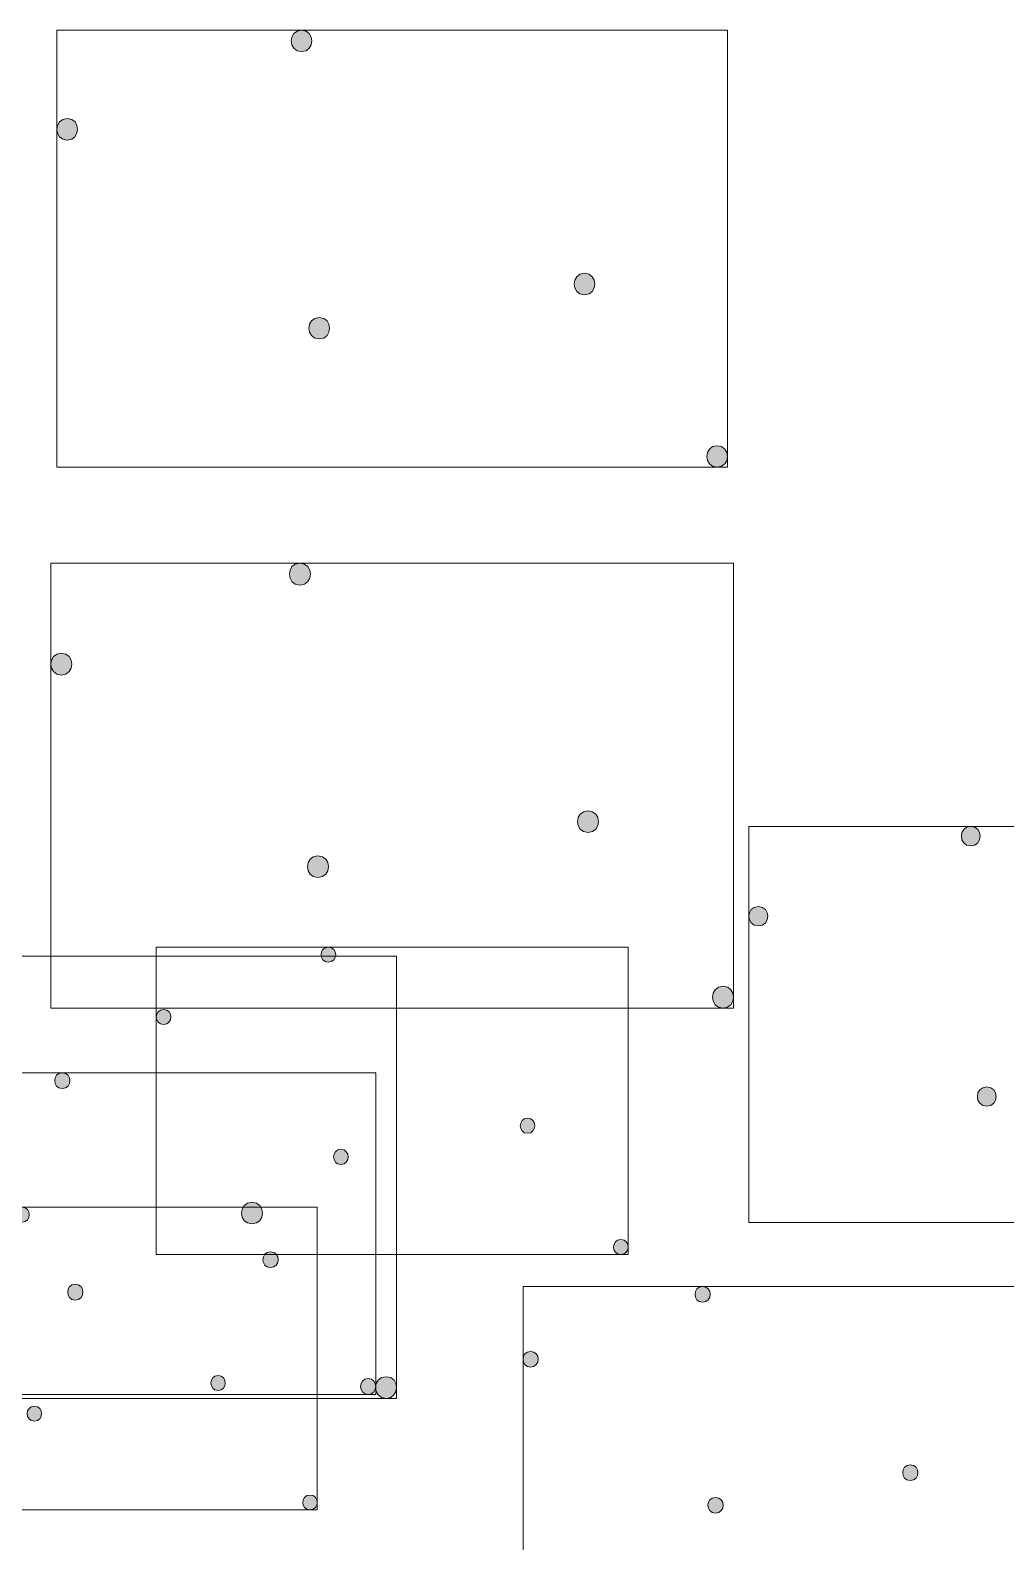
# Model space of a CAD drawing. Header units: inches. Extents: x -261 to 1116, y -954 to 202.
# Drawn here: x 347.2 to 619.3, y -219.6 to 202.1 of the extents above; entities that cross this region are included whole.
import ezdxf

# ---------------------------------------------------------------- set-up
doc = ezdxf.new("R2010")
doc.units = ezdxf.units.IN
doc.header["$MEASUREMENT"] = 0
doc.layers.add('Layer 1', color=7, linetype='Continuous')

# ---------------------------------------------------------------- blocks, each defined once
blk = doc.blocks.new('block 22')
at = {"layer": 'Layer 1', "true_color": 0x231f20}
h = blk.add_hatch(color=250, dxfattribs=at)
h.dxf.hatch_style = 2
edge = h.paths.add_edge_path()
edge.add_spline(control_points=[(592.72, -202.58), (595.55, -202.58), (595.55, -198.19), (592.72, -198.19), (589.9, -198.19), (589.89, -202.58), (592.72, -202.58), (592.72, -202.58), (592.72, -202.58), (592.72, -202.58)], knot_values=[0, 0, 0, 0, 1, 1, 1, 2, 2, 2, 3, 3, 3, 3], degree=3, periodic=1)
at = {"layer": 'Layer 1', "lineweight": 0}
blk.add_open_spline([(592.72, -202.58), (595.55, -202.58), (595.55, -198.19), (592.72, -198.19), (589.9, -198.19), (589.89, -202.58), (592.72, -202.58), (592.72, -202.58), (592.72, -202.58), (592.72, -202.58)], degree=3, knots=[0, 0, 0, 0, 1, 1, 1, 2, 2, 2, 3, 3, 3, 3], dxfattribs=at)
blk = doc.blocks.new('block 24')
at = {"layer": 'Layer 1', "true_color": 0x231f20}
h = blk.add_hatch(color=250, dxfattribs=at)
h.dxf.hatch_style = 2
edge = h.paths.add_edge_path()
edge.add_spline(control_points=[(538.4, -211.64), (541.23, -211.64), (541.23, -207.25), (538.4, -207.25), (535.58, -207.25), (535.57, -211.64), (538.4, -211.64), (538.4, -211.64), (538.4, -211.64), (538.4, -211.64)], knot_values=[0, 0, 0, 0, 1, 1, 1, 2, 2, 2, 3, 3, 3, 3], degree=3, periodic=1)
at = {"layer": 'Layer 1', "lineweight": 0}
blk.add_open_spline([(538.4, -211.64), (541.23, -211.64), (541.23, -207.25), (538.4, -207.25), (535.58, -207.25), (535.57, -211.64), (538.4, -211.64), (538.4, -211.64), (538.4, -211.64), (538.4, -211.64)], degree=3, knots=[0, 0, 0, 0, 1, 1, 1, 2, 2, 2, 3, 3, 3, 3], dxfattribs=at)
blk = doc.blocks.new('block 25')
at = {"layer": 'Layer 1', "true_color": 0x231f20}
h = blk.add_hatch(color=250, dxfattribs=at)
h.dxf.hatch_style = 2
edge = h.paths.add_edge_path()
edge.add_spline(control_points=[(534.78, -152.79), (537.61, -152.79), (537.61, -148.4), (534.78, -148.4), (531.96, -148.4), (531.95, -152.79), (534.78, -152.79), (534.78, -152.79), (534.78, -152.79), (534.78, -152.79)], knot_values=[0, 0, 0, 0, 1, 1, 1, 2, 2, 2, 3, 3, 3, 3], degree=3, periodic=1)
at = {"layer": 'Layer 1', "lineweight": 0}
blk.add_open_spline([(534.78, -152.79), (537.61, -152.79), (537.61, -148.4), (534.78, -148.4), (531.96, -148.4), (531.95, -152.79), (534.78, -152.79), (534.78, -152.79), (534.78, -152.79), (534.78, -152.79)], degree=3, knots=[0, 0, 0, 0, 1, 1, 1, 2, 2, 2, 3, 3, 3, 3], dxfattribs=at)
blk = doc.blocks.new('block 26')
at = {"layer": 'Layer 1', "true_color": 0x231f20}
h = blk.add_hatch(color=250, dxfattribs=at)
h.dxf.hatch_style = 2
edge = h.paths.add_edge_path()
edge.add_spline(control_points=[(486.8, -170.9), (489.62, -170.9), (489.63, -166.51), (486.8, -166.51), (483.97, -166.51), (483.97, -170.9), (486.8, -170.9), (486.8, -170.9), (486.8, -170.9), (486.8, -170.9)], knot_values=[0, 0, 0, 0, 1, 1, 1, 2, 2, 2, 3, 3, 3, 3], degree=3, periodic=1)
at = {"layer": 'Layer 1', "lineweight": 0}
blk.add_open_spline([(486.8, -170.9), (489.62, -170.9), (489.63, -166.51), (486.8, -166.51), (483.97, -166.51), (483.97, -170.9), (486.8, -170.9), (486.8, -170.9), (486.8, -170.9), (486.8, -170.9)], degree=3, knots=[0, 0, 0, 0, 1, 1, 1, 2, 2, 2, 3, 3, 3, 3], dxfattribs=at)
blk = doc.blocks.new('block 40')
at = {"layer": 'Layer 1', "true_color": 0x231f20}
h = blk.add_hatch(color=250, dxfattribs=at)
h.dxf.hatch_style = 2
edge = h.paths.add_edge_path()
edge.add_spline(control_points=[(399.63, -177.43), (402.3, -177.43), (402.3, -173.28), (399.63, -173.28), (396.97, -173.28), (396.96, -177.43), (399.63, -177.43), (399.63, -177.43), (399.63, -177.43), (399.63, -177.43)], knot_values=[0, 0, 0, 0, 1, 1, 1, 2, 2, 2, 3, 3, 3, 3], degree=3, periodic=1)
at = {"layer": 'Layer 1', "lineweight": 0}
blk.add_open_spline([(399.63, -177.43), (402.3, -177.43), (402.3, -173.28), (399.63, -173.28), (396.97, -173.28), (396.96, -177.43), (399.63, -177.43), (399.63, -177.43), (399.63, -177.43), (399.63, -177.43)], degree=3, knots=[0, 0, 0, 0, 1, 1, 1, 2, 2, 2, 3, 3, 3, 3], dxfattribs=at)
blk = doc.blocks.new('block 41')
at = {"layer": 'Layer 1', "true_color": 0x231f20}
h = blk.add_hatch(color=250, dxfattribs=at)
h.dxf.hatch_style = 2
edge = h.paths.add_edge_path()
edge.add_spline(control_points=[(425.26, -210.74), (427.92, -210.74), (427.93, -206.6), (425.26, -206.6), (422.59, -206.6), (422.59, -210.74), (425.26, -210.74), (425.26, -210.74), (425.26, -210.74), (425.26, -210.74)], knot_values=[0, 0, 0, 0, 1, 1, 1, 2, 2, 2, 3, 3, 3, 3], degree=3, periodic=1)
at = {"layer": 'Layer 1', "lineweight": 0}
blk.add_open_spline([(425.26, -210.74), (427.92, -210.74), (427.93, -206.6), (425.26, -206.6), (422.59, -206.6), (422.59, -210.74), (425.26, -210.74), (425.26, -210.74), (425.26, -210.74), (425.26, -210.74)], degree=3, knots=[0, 0, 0, 0, 1, 1, 1, 2, 2, 2, 3, 3, 3, 3], dxfattribs=at)
blk = doc.blocks.new('block 42')
at = {"layer": 'Layer 1', "true_color": 0x231f20}
h = blk.add_hatch(color=250, dxfattribs=at)
h.dxf.hatch_style = 2
edge = h.paths.add_edge_path()
edge.add_spline(control_points=[(348.38, -185.97), (351.04, -185.97), (351.05, -181.83), (348.38, -181.83), (345.71, -181.83), (345.71, -185.97), (348.38, -185.97), (348.38, -185.97), (348.38, -185.97), (348.38, -185.97)], knot_values=[0, 0, 0, 0, 1, 1, 1, 2, 2, 2, 3, 3, 3, 3], degree=3, periodic=1)
at = {"layer": 'Layer 1', "lineweight": 0}
blk.add_open_spline([(348.38, -185.97), (351.04, -185.97), (351.05, -181.83), (348.38, -181.83), (345.71, -181.83), (345.71, -185.97), (348.38, -185.97), (348.38, -185.97), (348.38, -185.97), (348.38, -185.97)], degree=3, knots=[0, 0, 0, 0, 1, 1, 1, 2, 2, 2, 3, 3, 3, 3], dxfattribs=at)
blk = doc.blocks.new('block 43')
at = {"layer": 'Layer 1', "true_color": 0x231f20}
h = blk.add_hatch(color=250, dxfattribs=at)
h.dxf.hatch_style = 2
edge = h.paths.add_edge_path()
edge.add_spline(control_points=[(344.96, -130.44), (347.63, -130.44), (347.63, -126.3), (344.96, -126.3), (342.29, -126.3), (342.29, -130.44), (344.96, -130.44), (344.96, -130.44), (344.96, -130.44), (344.96, -130.44)], knot_values=[0, 0, 0, 0, 1, 1, 1, 2, 2, 2, 3, 3, 3, 3], degree=3, periodic=1)
at = {"layer": 'Layer 1', "lineweight": 0}
blk.add_open_spline([(344.96, -130.44), (347.63, -130.44), (347.63, -126.3), (344.96, -126.3), (342.29, -126.3), (342.29, -130.44), (344.96, -130.44), (344.96, -130.44), (344.96, -130.44), (344.96, -130.44)], degree=3, knots=[0, 0, 0, 0, 1, 1, 1, 2, 2, 2, 3, 3, 3, 3], dxfattribs=at)
blk = doc.blocks.new('block 44')
at = {"layer": 'Layer 1', "true_color": 0x231f20}
h = blk.add_hatch(color=250, dxfattribs=at)
h.dxf.hatch_style = 2
edge = h.paths.add_edge_path()
edge.add_spline(control_points=[(299.68, -147.53), (302.35, -147.53), (302.36, -143.39), (299.68, -143.39), (297.02, -143.39), (297.01, -147.53), (299.68, -147.53), (299.68, -147.53), (299.68, -147.53), (299.68, -147.53)], knot_values=[0, 0, 0, 0, 1, 1, 1, 2, 2, 2, 3, 3, 3, 3], degree=3, periodic=1)
at = {"layer": 'Layer 1', "lineweight": 0}
blk.add_open_spline([(299.68, -147.53), (302.35, -147.53), (302.36, -143.39), (299.68, -143.39), (297.02, -143.39), (297.01, -147.53), (299.68, -147.53), (299.68, -147.53), (299.68, -147.53), (299.68, -147.53)], degree=3, knots=[0, 0, 0, 0, 1, 1, 1, 2, 2, 2, 3, 3, 3, 3], dxfattribs=at)
blk = doc.blocks.new('block 39')
at = {"layer": 'Layer 1', "lineweight": 0}
blk.add_lwpolyline([(297.68, -210.74), (427.26, -210.74), (427.26, -126.3), (297.68, -126.3), (297.68, -210.74)], dxfattribs=at)
at = {"layer": 'Layer 1'}
for name in ['block 43', 'block 44', 'block 40', 'block 42', 'block 41']:
    blk.add_blockref(name, (0, 0), dxfattribs=at)
blk = doc.blocks.new('block 81')
at = {"layer": 'Layer 1', "true_color": 0x231f20}
h = blk.add_hatch(color=250, dxfattribs=at)
h.dxf.hatch_style = 2
edge = h.paths.add_edge_path()
edge.add_spline(control_points=[(614.05, -98.14), (617.54, -98.14), (617.54, -92.71), (614.05, -92.71), (610.56, -92.71), (610.55, -98.14), (614.05, -98.14), (614.05, -98.14), (614.05, -98.14), (614.05, -98.14)], knot_values=[0, 0, 0, 0, 1, 1, 1, 2, 2, 2, 3, 3, 3, 3], degree=3, periodic=1)
at = {"layer": 'Layer 1', "lineweight": 0}
blk.add_open_spline([(614.05, -98.14), (617.54, -98.14), (617.54, -92.71), (614.05, -92.71), (610.56, -92.71), (610.55, -98.14), (614.05, -98.14), (614.05, -98.14), (614.05, -98.14), (614.05, -98.14)], degree=3, knots=[0, 0, 0, 0, 1, 1, 1, 2, 2, 2, 3, 3, 3, 3], dxfattribs=at)
blk = doc.blocks.new('block 82')
at = {"layer": 'Layer 1', "true_color": 0x231f20}
h = blk.add_hatch(color=250, dxfattribs=at)
h.dxf.hatch_style = 2
edge = h.paths.add_edge_path()
edge.add_spline(control_points=[(609.58, -25.47), (613.07, -25.47), (613.07, -20.05), (609.58, -20.05), (606.09, -20.05), (606.08, -25.47), (609.58, -25.47), (609.58, -25.47), (609.58, -25.47), (609.58, -25.47)], knot_values=[0, 0, 0, 0, 1, 1, 1, 2, 2, 2, 3, 3, 3, 3], degree=3, periodic=1)
at = {"layer": 'Layer 1', "lineweight": 0}
blk.add_open_spline([(609.58, -25.47), (613.07, -25.47), (613.07, -20.05), (609.58, -20.05), (606.09, -20.05), (606.08, -25.47), (609.58, -25.47), (609.58, -25.47), (609.58, -25.47), (609.58, -25.47)], degree=3, knots=[0, 0, 0, 0, 1, 1, 1, 2, 2, 2, 3, 3, 3, 3], dxfattribs=at)
blk = doc.blocks.new('block 83')
at = {"layer": 'Layer 1', "true_color": 0x231f20}
h = blk.add_hatch(color=250, dxfattribs=at)
h.dxf.hatch_style = 2
edge = h.paths.add_edge_path()
edge.add_spline(control_points=[(550.33, -47.83), (553.82, -47.83), (553.82, -42.41), (550.33, -42.41), (546.84, -42.41), (546.83, -47.83), (550.33, -47.83), (550.33, -47.83), (550.33, -47.83), (550.33, -47.83)], knot_values=[0, 0, 0, 0, 1, 1, 1, 2, 2, 2, 3, 3, 3, 3], degree=3, periodic=1)
at = {"layer": 'Layer 1', "lineweight": 0}
blk.add_open_spline([(550.33, -47.83), (553.82, -47.83), (553.82, -42.41), (550.33, -42.41), (546.84, -42.41), (546.83, -47.83), (550.33, -47.83), (550.33, -47.83), (550.33, -47.83), (550.33, -47.83)], degree=3, knots=[0, 0, 0, 0, 1, 1, 1, 2, 2, 2, 3, 3, 3, 3], dxfattribs=at)
blk = doc.blocks.new('block 84')
at = {"layer": 'Layer 1', "true_color": 0x231f20}
h = blk.add_hatch(color=250, dxfattribs=at)
h.dxf.hatch_style = 2
edge = h.paths.add_edge_path()
edge.add_spline(control_points=[(414.25, -143.14), (417.09, -143.14), (417.09, -138.73), (414.25, -138.73), (411.42, -138.73), (411.42, -143.14), (414.25, -143.14), (414.25, -143.14), (414.25, -143.14), (414.25, -143.14)], knot_values=[0, 0, 0, 0, 1, 1, 1, 2, 2, 2, 3, 3, 3, 3], degree=3, periodic=1)
at = {"layer": 'Layer 1', "lineweight": 0}
blk.add_open_spline([(414.25, -143.14), (417.09, -143.14), (417.09, -138.73), (414.25, -138.73), (411.42, -138.73), (411.42, -143.14), (414.25, -143.14), (414.25, -143.14), (414.25, -143.14), (414.25, -143.14)], degree=3, knots=[0, 0, 0, 0, 1, 1, 1, 2, 2, 2, 3, 3, 3, 3], dxfattribs=at)
blk = doc.blocks.new('block 85')
at = {"layer": 'Layer 1', "true_color": 0x231f20}
h = blk.add_hatch(color=250, dxfattribs=at)
h.dxf.hatch_style = 2
edge = h.paths.add_edge_path()
edge.add_spline(control_points=[(441.48, -178.53), (444.32, -178.53), (444.32, -174.13), (441.48, -174.13), (438.65, -174.13), (438.65, -178.53), (441.48, -178.53), (441.48, -178.53), (441.48, -178.53), (441.48, -178.53)], knot_values=[0, 0, 0, 0, 1, 1, 1, 2, 2, 2, 3, 3, 3, 3], degree=3, periodic=1)
at = {"layer": 'Layer 1', "lineweight": 0}
blk.add_open_spline([(441.48, -178.53), (444.32, -178.53), (444.32, -174.13), (441.48, -174.13), (438.65, -174.13), (438.65, -178.53), (441.48, -178.53), (441.48, -178.53), (441.48, -178.53), (441.48, -178.53)], degree=3, knots=[0, 0, 0, 0, 1, 1, 1, 2, 2, 2, 3, 3, 3, 3], dxfattribs=at)
blk = doc.blocks.new('block 86')
at = {"layer": 'Layer 1', "true_color": 0x231f20}
h = blk.add_hatch(color=250, dxfattribs=at)
h.dxf.hatch_style = 2
edge = h.paths.add_edge_path()
edge.add_spline(control_points=[(359.79, -152.21), (362.63, -152.21), (362.63, -147.81), (359.79, -147.81), (356.96, -147.81), (356.96, -152.21), (359.79, -152.21), (359.79, -152.21), (359.79, -152.21), (359.79, -152.21)], knot_values=[0, 0, 0, 0, 1, 1, 1, 2, 2, 2, 3, 3, 3, 3], degree=3, periodic=1)
at = {"layer": 'Layer 1', "lineweight": 0}
blk.add_open_spline([(359.79, -152.21), (362.63, -152.21), (362.63, -147.81), (359.79, -147.81), (356.96, -147.81), (356.96, -152.21), (359.79, -152.21), (359.79, -152.21), (359.79, -152.21), (359.79, -152.21)], degree=3, knots=[0, 0, 0, 0, 1, 1, 1, 2, 2, 2, 3, 3, 3, 3], dxfattribs=at)
blk = doc.blocks.new('block 87')
at = {"layer": 'Layer 1', "true_color": 0x231f20}
h = blk.add_hatch(color=250, dxfattribs=at)
h.dxf.hatch_style = 2
edge = h.paths.add_edge_path()
edge.add_spline(control_points=[(356.16, -93.21), (359, -93.21), (359, -88.81), (356.16, -88.81), (353.33, -88.81), (353.33, -93.21), (356.16, -93.21), (356.16, -93.21), (356.16, -93.21), (356.16, -93.21)], knot_values=[0, 0, 0, 0, 1, 1, 1, 2, 2, 2, 3, 3, 3, 3], degree=3, periodic=1)
at = {"layer": 'Layer 1', "lineweight": 0}
blk.add_open_spline([(356.16, -93.21), (359, -93.21), (359, -88.81), (356.16, -88.81), (353.33, -88.81), (353.33, -93.21), (356.16, -93.21), (356.16, -93.21), (356.16, -93.21), (356.16, -93.21)], degree=3, knots=[0, 0, 0, 0, 1, 1, 1, 2, 2, 2, 3, 3, 3, 3], dxfattribs=at)
blk = doc.blocks.new('block 272')
at = {"layer": 'Layer 1', "true_color": 0x231f20}
h = blk.add_hatch(color=250, dxfattribs=at)
h.dxf.hatch_style = 2
edge = h.paths.add_edge_path()
edge.add_spline(control_points=[(409.06, -130.96), (412.95, -130.96), (412.96, -124.91), (409.06, -124.91), (405.16, -124.91), (405.16, -130.96), (409.06, -130.96), (409.06, -130.96), (409.06, -130.96), (409.06, -130.96)], knot_values=[0, 0, 0, 0, 1, 1, 1, 2, 2, 2, 3, 3, 3, 3], degree=3, periodic=1)
at = {"layer": 'Layer 1', "lineweight": 0}
blk.add_open_spline([(409.06, -130.96), (412.95, -130.96), (412.96, -124.91), (409.06, -124.91), (405.16, -124.91), (405.16, -130.96), (409.06, -130.96), (409.06, -130.96), (409.06, -130.96), (409.06, -130.96)], degree=3, knots=[0, 0, 0, 0, 1, 1, 1, 2, 2, 2, 3, 3, 3, 3], dxfattribs=at)
blk = doc.blocks.new('block 273')
at = {"layer": 'Layer 1', "true_color": 0x231f20}
h = blk.add_hatch(color=250, dxfattribs=at)
h.dxf.hatch_style = 2
edge = h.paths.add_edge_path()
edge.add_spline(control_points=[(446.5, -179.64), (450.39, -179.64), (450.4, -173.58), (446.5, -173.58), (442.6, -173.58), (442.6, -179.64), (446.5, -179.64), (446.5, -179.64), (446.5, -179.64), (446.5, -179.64)], knot_values=[0, 0, 0, 0, 1, 1, 1, 2, 2, 2, 3, 3, 3, 3], degree=3, periodic=1)
at = {"layer": 'Layer 1', "lineweight": 0}
blk.add_open_spline([(446.5, -179.64), (450.39, -179.64), (450.4, -173.58), (446.5, -173.58), (442.6, -173.58), (442.6, -179.64), (446.5, -179.64), (446.5, -179.64), (446.5, -179.64), (446.5, -179.64)], degree=3, knots=[0, 0, 0, 0, 1, 1, 1, 2, 2, 2, 3, 3, 3, 3], dxfattribs=at)
blk = doc.blocks.new('block 429')
at = {"layer": 'Layer 1', "true_color": 0x231f20}
h = blk.add_hatch(color=250, dxfattribs=at)
h.dxf.hatch_style = 2
edge = h.paths.add_edge_path()
edge.add_spline(control_points=[(485.93, -105.68), (488.64, -105.68), (488.65, -101.47), (485.93, -101.47), (483.23, -101.47), (483.22, -105.68), (485.93, -105.68), (485.93, -105.68), (485.93, -105.68), (485.93, -105.68)], knot_values=[0, 0, 0, 0, 1, 1, 1, 2, 2, 2, 3, 3, 3, 3], degree=3, periodic=1)
at = {"layer": 'Layer 1', "lineweight": 0}
blk.add_open_spline([(485.93, -105.68), (488.64, -105.68), (488.65, -101.47), (485.93, -101.47), (483.23, -101.47), (483.22, -105.68), (485.93, -105.68), (485.93, -105.68), (485.93, -105.68), (485.93, -105.68)], degree=3, knots=[0, 0, 0, 0, 1, 1, 1, 2, 2, 2, 3, 3, 3, 3], dxfattribs=at)
blk = doc.blocks.new('block 430')
at = {"layer": 'Layer 1', "true_color": 0x231f20}
h = blk.add_hatch(color=250, dxfattribs=at)
h.dxf.hatch_style = 2
edge = h.paths.add_edge_path()
edge.add_spline(control_points=[(511.97, -139.52), (514.68, -139.52), (514.68, -135.31), (511.97, -135.31), (509.26, -135.31), (509.25, -139.52), (511.97, -139.52), (511.97, -139.52), (511.97, -139.52), (511.97, -139.52)], knot_values=[0, 0, 0, 0, 1, 1, 1, 2, 2, 2, 3, 3, 3, 3], degree=3, periodic=1)
at = {"layer": 'Layer 1', "lineweight": 0}
blk.add_open_spline([(511.97, -139.52), (514.68, -139.52), (514.68, -135.31), (511.97, -135.31), (509.26, -135.31), (509.25, -139.52), (511.97, -139.52), (511.97, -139.52), (511.97, -139.52), (511.97, -139.52)], degree=3, knots=[0, 0, 0, 0, 1, 1, 1, 2, 2, 2, 3, 3, 3, 3], dxfattribs=at)
blk = doc.blocks.new('block 431')
at = {"layer": 'Layer 1', "true_color": 0x231f20}
h = blk.add_hatch(color=250, dxfattribs=at)
h.dxf.hatch_style = 2
edge = h.paths.add_edge_path()
edge.add_spline(control_points=[(433.87, -114.36), (436.58, -114.36), (436.58, -110.15), (433.87, -110.15), (431.16, -110.15), (431.15, -114.36), (433.87, -114.36), (433.87, -114.36), (433.87, -114.36), (433.87, -114.36)], knot_values=[0, 0, 0, 0, 1, 1, 1, 2, 2, 2, 3, 3, 3, 3], degree=3, periodic=1)
at = {"layer": 'Layer 1', "lineweight": 0}
blk.add_open_spline([(433.87, -114.36), (436.58, -114.36), (436.58, -110.15), (433.87, -110.15), (431.16, -110.15), (431.15, -114.36), (433.87, -114.36), (433.87, -114.36), (433.87, -114.36), (433.87, -114.36)], degree=3, knots=[0, 0, 0, 0, 1, 1, 1, 2, 2, 2, 3, 3, 3, 3], dxfattribs=at)
blk = doc.blocks.new('block 432')
at = {"layer": 'Layer 1', "true_color": 0x231f20}
h = blk.add_hatch(color=250, dxfattribs=at)
h.dxf.hatch_style = 2
edge = h.paths.add_edge_path()
edge.add_spline(control_points=[(430.4, -57.95), (433.1, -57.95), (433.11, -53.74), (430.4, -53.74), (427.69, -53.74), (427.68, -57.95), (430.4, -57.95), (430.4, -57.95), (430.4, -57.95), (430.4, -57.95)], knot_values=[0, 0, 0, 0, 1, 1, 1, 2, 2, 2, 3, 3, 3, 3], degree=3, periodic=1)
at = {"layer": 'Layer 1', "lineweight": 0}
blk.add_open_spline([(430.4, -57.95), (433.1, -57.95), (433.11, -53.74), (430.4, -53.74), (427.69, -53.74), (427.68, -57.95), (430.4, -57.95), (430.4, -57.95), (430.4, -57.95), (430.4, -57.95)], degree=3, knots=[0, 0, 0, 0, 1, 1, 1, 2, 2, 2, 3, 3, 3, 3], dxfattribs=at)
blk = doc.blocks.new('block 433')
at = {"layer": 'Layer 1', "true_color": 0x231f20}
h = blk.add_hatch(color=250, dxfattribs=at)
h.dxf.hatch_style = 2
edge = h.paths.add_edge_path()
edge.add_spline(control_points=[(384.4, -75.31), (387.11, -75.31), (387.12, -71.1), (384.4, -71.1), (381.7, -71.1), (381.69, -75.31), (384.4, -75.31), (384.4, -75.31), (384.4, -75.31), (384.4, -75.31)], knot_values=[0, 0, 0, 0, 1, 1, 1, 2, 2, 2, 3, 3, 3, 3], degree=3, periodic=1)
at = {"layer": 'Layer 1', "lineweight": 0}
blk.add_open_spline([(384.4, -75.31), (387.11, -75.31), (387.12, -71.1), (384.4, -71.1), (381.7, -71.1), (381.69, -75.31), (384.4, -75.31), (384.4, -75.31), (384.4, -75.31), (384.4, -75.31)], degree=3, knots=[0, 0, 0, 0, 1, 1, 1, 2, 2, 2, 3, 3, 3, 3], dxfattribs=at)
blk = doc.blocks.new('block 434')
at = {"layer": 'Layer 1', "true_color": 0x231f20}
h = blk.add_hatch(color=250, dxfattribs=at)
h.dxf.hatch_style = 2
edge = h.paths.add_edge_path()
edge.add_spline(control_points=[(501.83, 128.3), (505.68, 128.3), (505.69, 134.28), (501.83, 134.28), (497.98, 134.28), (497.98, 128.3), (501.83, 128.3), (501.83, 128.3), (501.83, 128.3), (501.83, 128.3)], knot_values=[0, 0, 0, 0, 1, 1, 1, 2, 2, 2, 3, 3, 3, 3], degree=3, periodic=1)
at = {"layer": 'Layer 1', "lineweight": 0}
blk.add_open_spline([(501.83, 128.3), (505.68, 128.3), (505.69, 134.28), (501.83, 134.28), (497.98, 134.28), (497.98, 128.3), (501.83, 128.3), (501.83, 128.3), (501.83, 128.3), (501.83, 128.3)], degree=3, knots=[0, 0, 0, 0, 1, 1, 1, 2, 2, 2, 3, 3, 3, 3], dxfattribs=at)
blk = doc.blocks.new('block 435')
at = {"layer": 'Layer 1', "true_color": 0x231f20}
h = blk.add_hatch(color=250, dxfattribs=at)
h.dxf.hatch_style = 2
edge = h.paths.add_edge_path()
edge.add_spline(control_points=[(538.83, 80.2), (542.68, 80.2), (542.68, 86.19), (538.83, 86.19), (534.98, 86.19), (534.97, 80.2), (538.83, 80.2), (538.83, 80.2), (538.83, 80.2), (538.83, 80.2)], knot_values=[0, 0, 0, 0, 1, 1, 1, 2, 2, 2, 3, 3, 3, 3], degree=3, periodic=1)
at = {"layer": 'Layer 1', "lineweight": 0}
blk.add_open_spline([(538.83, 80.2), (542.68, 80.2), (542.68, 86.19), (538.83, 86.19), (534.98, 86.19), (534.97, 80.2), (538.83, 80.2), (538.83, 80.2), (538.83, 80.2), (538.83, 80.2)], degree=3, knots=[0, 0, 0, 0, 1, 1, 1, 2, 2, 2, 3, 3, 3, 3], dxfattribs=at)
blk = doc.blocks.new('block 436')
at = {"layer": 'Layer 1', "true_color": 0x231f20}
h = blk.add_hatch(color=250, dxfattribs=at)
h.dxf.hatch_style = 2
edge = h.paths.add_edge_path()
edge.add_spline(control_points=[(427.84, 115.97), (431.69, 115.97), (431.69, 121.95), (427.84, 121.95), (423.99, 121.95), (423.98, 115.97), (427.84, 115.97), (427.84, 115.97), (427.84, 115.97), (427.84, 115.97)], knot_values=[0, 0, 0, 0, 1, 1, 1, 2, 2, 2, 3, 3, 3, 3], degree=3, periodic=1)
at = {"layer": 'Layer 1', "lineweight": 0}
blk.add_open_spline([(427.84, 115.97), (431.69, 115.97), (431.69, 121.95), (427.84, 121.95), (423.99, 121.95), (423.98, 115.97), (427.84, 115.97), (427.84, 115.97), (427.84, 115.97), (427.84, 115.97)], degree=3, knots=[0, 0, 0, 0, 1, 1, 1, 2, 2, 2, 3, 3, 3, 3], dxfattribs=at)
blk = doc.blocks.new('block 437')
at = {"layer": 'Layer 1', "true_color": 0x231f20}
h = blk.add_hatch(color=250, dxfattribs=at)
h.dxf.hatch_style = 2
edge = h.paths.add_edge_path()
edge.add_spline(control_points=[(422.9, 196.13), (426.75, 196.13), (426.76, 202.11), (422.9, 202.11), (419.06, 202.11), (419.05, 196.13), (422.9, 196.13), (422.9, 196.13), (422.9, 196.13), (422.9, 196.13)], knot_values=[0, 0, 0, 0, 1, 1, 1, 2, 2, 2, 3, 3, 3, 3], degree=3, periodic=1)
at = {"layer": 'Layer 1', "lineweight": 0}
blk.add_open_spline([(422.9, 196.13), (426.75, 196.13), (426.76, 202.11), (422.9, 202.11), (419.06, 202.11), (419.05, 196.13), (422.9, 196.13), (422.9, 196.13), (422.9, 196.13), (422.9, 196.13)], degree=3, knots=[0, 0, 0, 0, 1, 1, 1, 2, 2, 2, 3, 3, 3, 3], dxfattribs=at)
blk = doc.blocks.new('block 438')
at = {"layer": 'Layer 1', "true_color": 0x231f20}
h = blk.add_hatch(color=250, dxfattribs=at)
h.dxf.hatch_style = 2
edge = h.paths.add_edge_path()
edge.add_spline(control_points=[(357.54, 171.46), (361.39, 171.46), (361.4, 177.44), (357.54, 177.44), (353.7, 177.44), (353.69, 171.46), (357.54, 171.46), (357.54, 171.46), (357.54, 171.46), (357.54, 171.46)], knot_values=[0, 0, 0, 0, 1, 1, 1, 2, 2, 2, 3, 3, 3, 3], degree=3, periodic=1)
at = {"layer": 'Layer 1', "lineweight": 0}
blk.add_open_spline([(357.54, 171.46), (361.39, 171.46), (361.4, 177.44), (357.54, 177.44), (353.7, 177.44), (353.69, 171.46), (357.54, 171.46), (357.54, 171.46), (357.54, 171.46), (357.54, 171.46)], degree=3, knots=[0, 0, 0, 0, 1, 1, 1, 2, 2, 2, 3, 3, 3, 3], dxfattribs=at)
blk = doc.blocks.new('block 439')
at = {"layer": 'Layer 1', "true_color": 0x231f20}
h = blk.add_hatch(color=250, dxfattribs=at)
h.dxf.hatch_style = 2
edge = h.paths.add_edge_path()
edge.add_spline(control_points=[(502.81, -21.76), (506.73, -21.76), (506.74, -15.67), (502.81, -15.67), (498.89, -15.67), (498.89, -21.76), (502.81, -21.76), (502.81, -21.76), (502.81, -21.76), (502.81, -21.76)], knot_values=[0, 0, 0, 0, 1, 1, 1, 2, 2, 2, 3, 3, 3, 3], degree=3, periodic=1)
at = {"layer": 'Layer 1', "lineweight": 0}
blk.add_open_spline([(502.81, -21.76), (506.73, -21.76), (506.74, -15.67), (502.81, -15.67), (498.89, -15.67), (498.89, -21.76), (502.81, -21.76), (502.81, -21.76), (502.81, -21.76), (502.81, -21.76)], degree=3, knots=[0, 0, 0, 0, 1, 1, 1, 2, 2, 2, 3, 3, 3, 3], dxfattribs=at)
blk = doc.blocks.new('block 440')
at = {"layer": 'Layer 1', "true_color": 0x231f20}
h = blk.add_hatch(color=250, dxfattribs=at)
h.dxf.hatch_style = 2
edge = h.paths.add_edge_path()
edge.add_spline(control_points=[(540.48, -70.74), (544.4, -70.74), (544.41, -64.65), (540.48, -64.65), (536.56, -64.65), (536.56, -70.74), (540.48, -70.74), (540.48, -70.74), (540.48, -70.74), (540.48, -70.74)], knot_values=[0, 0, 0, 0, 1, 1, 1, 2, 2, 2, 3, 3, 3, 3], degree=3, periodic=1)
at = {"layer": 'Layer 1', "lineweight": 0}
blk.add_open_spline([(540.48, -70.74), (544.4, -70.74), (544.41, -64.65), (540.48, -64.65), (536.56, -64.65), (536.56, -70.74), (540.48, -70.74), (540.48, -70.74), (540.48, -70.74), (540.48, -70.74)], degree=3, knots=[0, 0, 0, 0, 1, 1, 1, 2, 2, 2, 3, 3, 3, 3], dxfattribs=at)
blk = doc.blocks.new('block 441')
at = {"layer": 'Layer 1', "true_color": 0x231f20}
h = blk.add_hatch(color=250, dxfattribs=at)
h.dxf.hatch_style = 2
edge = h.paths.add_edge_path()
edge.add_spline(control_points=[(427.47, -34.32), (431.38, -34.32), (431.39, -28.23), (427.47, -28.23), (423.55, -28.23), (423.54, -34.32), (427.47, -34.32), (427.47, -34.32), (427.47, -34.32), (427.47, -34.32)], knot_values=[0, 0, 0, 0, 1, 1, 1, 2, 2, 2, 3, 3, 3, 3], degree=3, periodic=1)
at = {"layer": 'Layer 1', "lineweight": 0}
blk.add_open_spline([(427.47, -34.32), (431.38, -34.32), (431.39, -28.23), (427.47, -28.23), (423.55, -28.23), (423.54, -34.32), (427.47, -34.32), (427.47, -34.32), (427.47, -34.32), (427.47, -34.32)], degree=3, knots=[0, 0, 0, 0, 1, 1, 1, 2, 2, 2, 3, 3, 3, 3], dxfattribs=at)
blk = doc.blocks.new('block 442')
at = {"layer": 'Layer 1', "true_color": 0x231f20}
h = blk.add_hatch(color=250, dxfattribs=at)
h.dxf.hatch_style = 2
edge = h.paths.add_edge_path()
edge.add_spline(control_points=[(422.44, 47.3), (426.36, 47.3), (426.37, 53.39), (422.44, 53.39), (418.52, 53.39), (418.52, 47.3), (422.44, 47.3), (422.44, 47.3), (422.44, 47.3), (422.44, 47.3)], knot_values=[0, 0, 0, 0, 1, 1, 1, 2, 2, 2, 3, 3, 3, 3], degree=3, periodic=1)
at = {"layer": 'Layer 1', "lineweight": 0}
blk.add_open_spline([(422.44, 47.3), (426.36, 47.3), (426.37, 53.39), (422.44, 53.39), (418.52, 53.39), (418.52, 47.3), (422.44, 47.3), (422.44, 47.3), (422.44, 47.3), (422.44, 47.3)], degree=3, knots=[0, 0, 0, 0, 1, 1, 1, 2, 2, 2, 3, 3, 3, 3], dxfattribs=at)
blk = doc.blocks.new('block 443')
at = {"layer": 'Layer 1', "true_color": 0x231f20}
h = blk.add_hatch(color=250, dxfattribs=at)
h.dxf.hatch_style = 2
edge = h.paths.add_edge_path()
edge.add_spline(control_points=[(355.89, 22.19), (359.81, 22.19), (359.81, 28.28), (355.89, 28.28), (351.97, 28.28), (351.96, 22.19), (355.89, 22.19), (355.89, 22.19), (355.89, 22.19), (355.89, 22.19)], knot_values=[0, 0, 0, 0, 1, 1, 1, 2, 2, 2, 3, 3, 3, 3], degree=3, periodic=1)
at = {"layer": 'Layer 1', "lineweight": 0}
blk.add_open_spline([(355.89, 22.19), (359.81, 22.19), (359.81, 28.28), (355.89, 28.28), (351.97, 28.28), (351.96, 22.19), (355.89, 22.19), (355.89, 22.19), (355.89, 22.19), (355.89, 22.19)], degree=3, knots=[0, 0, 0, 0, 1, 1, 1, 2, 2, 2, 3, 3, 3, 3], dxfattribs=at)

msp = doc.modelspace()

# ---------------------------------------------------------------- linework, layer by layer
at = {"layer": 'Layer 1', "lineweight": 0}
for points in [[(354.66, 80.2), (541.72, 80.2), (541.72, 202.11), (354.66, 202.11), (354.66, 80.2)], [(352.95, -70.74), (543.42, -70.74), (543.42, 53.39), (352.95, 53.39), (352.95, -70.74)], [(547.71, -130.56), (717.28, -130.56), (717.28, -20.05), (547.71, -20.05), (547.71, -130.56)], [(382.37, -139.52), (514, -139.52), (514, -53.74), (382.37, -53.74), (382.37, -139.52)], [(260.11, -179.64), (449.42, -179.64), (449.42, -56.27), (260.11, -56.27), (260.11, -179.64)], [(305.93, -178.53), (443.61, -178.53), (443.61, -88.81), (305.93, -88.81), (305.93, -178.53)], [(484.68, -237.89), (622, -237.89), (622, -148.4), (484.68, -148.4), (484.68, -237.89)]]:
    msp.add_lwpolyline(points, dxfattribs=at)

# ---------------------------------------------------------------- block references
at = {"layer": 'Layer 1'}
for name in ['block 437', 'block 438', 'block 434', 'block 436', 'block 435', 'block 442', 'block 443', 'block 439', 'block 82', 'block 441', 'block 83', 'block 432', 'block 440', 'block 433', 'block 87', 'block 81', 'block 429', 'block 431', 'block 39', 'block 272', 'block 84', 'block 430', 'block 86', 'block 25', 'block 26', 'block 85', 'block 273', 'block 22', 'block 24']:
    msp.add_blockref(name, (0, 0), dxfattribs=at)

doc.saveas('drawing.dxf')
